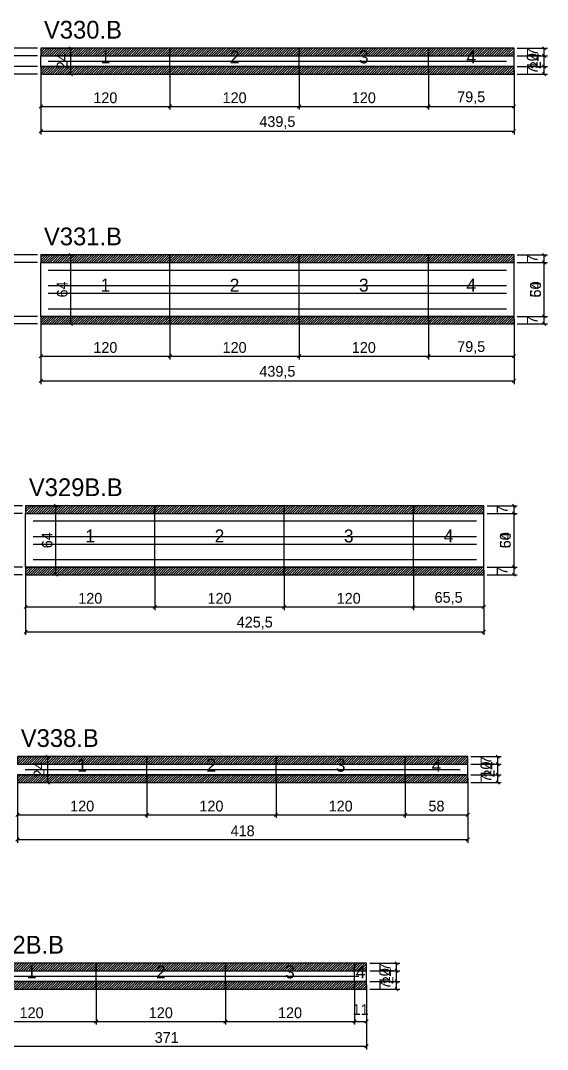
# Model space of a CAD drawing. Extents: x -9000 to 3070, y -16391 to 1250.
# Drawn here: x 679 to 1168, y -12002 to -11046 of the extents above; entities that cross this region are included whole.
import ezdxf
from ezdxf.enums import TextEntityAlignment as Align

# ---------------------------------------------------------------- set-up
doc = ezdxf.new("R2010")
doc.units = 0
for name, color, linetype in [('5', 5, 'Continuous'), ('COTA', 241, 'Continuous'), ('NOMENCLATURA', 7, 'Continuous'), ('Painéis', 200, 'Continuous'), ('SARR_2.2x5', 40, 'Continuous'), ('SARR_2.2x7', 40, 'Continuous'), ('SCO-___-LAJ', 224, 'Continuous')]:
    doc.layers.add(name, color=color, linetype=linetype)
doc.dimstyles.new('PAINEL', dxfattribs={"dimtxt": 10, "dimasz": 3, "dimexe": 3, "dimexo": 3, "dimgap": 3, "dimtad": 1, "dimblk": 'OBLIQUE', "dimblk1": 'OBLIQUE', "dimcen": 2.5, "dimclrd": 4, "dimclre": 4, "dimclrt": 240, "dimazin": 3, "dimtfac": 1, "dimtmove": 0, "dimatfit": 3})

# ---------------------------------------------------------------- blocks, each defined once
blk = doc.blocks.new('_OBLIQUE')
at = {"color": 0, "linetype": 'BYBLOCK'}
blk.add_line((-0.5, -0.5), (0.5, 0.5), dxfattribs=at)

msp = doc.modelspace()

# ---------------------------------------------------------------- hatches: boundary and pattern name
at = {"layer": 'COTA'}
h = msp.add_hatch(dxfattribs=at)
h.set_pattern_fill('ANSI31', scale=0.5)
h.paths.add_polyline_path([(697.5, -11079), (817.5, -11079), (817.5, -11072), (697.5, -11072)])
h = msp.add_hatch(dxfattribs=at)
h.set_pattern_fill('ANSI31', scale=0.5)
h.paths.add_polyline_path([(817.5, -11079), (937.5, -11079), (937.5, -11072), (817.5, -11072)])
h = msp.add_hatch(dxfattribs=at)
h.set_pattern_fill('ANSI31', scale=0.5)
h.paths.add_polyline_path([(937.5, -11079), (1057.5, -11079), (1057.5, -11072), (937.5, -11072)])
h = msp.add_hatch(dxfattribs=at)
h.set_pattern_fill('ANSI31', scale=0.5)
h.paths.add_polyline_path([(1057.5, -11079), (1137, -11079), (1137, -11072), (1057.5, -11072)])
h = msp.add_hatch(dxfattribs=at)
h.set_pattern_fill('ANSI31', scale=0.5)
h.paths.add_polyline_path([(697.5, -11096), (817.5, -11096), (817.5, -11089), (697.5, -11089)])
h = msp.add_hatch(dxfattribs=at)
h.set_pattern_fill('ANSI31', scale=0.5)
h.paths.add_polyline_path([(817.5, -11096), (937.5, -11096), (937.5, -11089), (817.5, -11089)])
h = msp.add_hatch(dxfattribs=at)
h.set_pattern_fill('ANSI31', scale=0.5)
h.paths.add_polyline_path([(937.5, -11096), (1057.5, -11096), (1057.5, -11089), (937.5, -11089)])
h = msp.add_hatch(dxfattribs=at)
h.set_pattern_fill('ANSI31', scale=0.5)
h.paths.add_polyline_path([(1057.5, -11096), (1137, -11096), (1137, -11089), (1057.5, -11089)])
h = msp.add_hatch(dxfattribs=at)
h.set_pattern_fill('ANSI31', scale=0.5)
h.paths.add_polyline_path([(697.5, -11271), (817.5, -11271), (817.5, -11264), (697.5, -11264)])
h = msp.add_hatch(dxfattribs=at)
h.set_pattern_fill('ANSI31', scale=0.5)
h.paths.add_polyline_path([(817.5, -11271), (937.5, -11271), (937.5, -11264), (817.5, -11264)])
h = msp.add_hatch(dxfattribs=at)
h.set_pattern_fill('ANSI31', scale=0.5)
h.paths.add_polyline_path([(937.5, -11271), (1057.5, -11271), (1057.5, -11264), (937.5, -11264)])
h = msp.add_hatch(dxfattribs=at)
h.set_pattern_fill('ANSI31', scale=0.5)
h.paths.add_polyline_path([(1057.5, -11271), (1137, -11271), (1137, -11264), (1057.5, -11264)])
h = msp.add_hatch(dxfattribs=at)
h.set_pattern_fill('ANSI31', scale=0.5)
h.paths.add_polyline_path([(697.5, -11328), (817.5, -11328), (817.5, -11321), (697.5, -11321)])
h = msp.add_hatch(dxfattribs=at)
h.set_pattern_fill('ANSI31', scale=0.5)
h.paths.add_polyline_path([(817.5, -11328), (937.5, -11328), (937.5, -11321), (817.5, -11321)])
h = msp.add_hatch(dxfattribs=at)
h.set_pattern_fill('ANSI31', scale=0.5)
h.paths.add_polyline_path([(937.5, -11328), (1057.5, -11328), (1057.5, -11321), (937.5, -11321)])
h = msp.add_hatch(dxfattribs=at)
h.set_pattern_fill('ANSI31', scale=0.5)
h.paths.add_polyline_path([(1057.5, -11328), (1137, -11328), (1137, -11321), (1057.5, -11321)])
h = msp.add_hatch(dxfattribs=at)
h.set_pattern_fill('ANSI31', scale=0.5)
h.paths.add_polyline_path([(683.5, -11504), (803.5, -11504), (803.5, -11497), (683.5, -11497)])
h = msp.add_hatch(dxfattribs=at)
h.set_pattern_fill('ANSI31', scale=0.5)
h.paths.add_polyline_path([(803.5, -11504), (923.5, -11504), (923.5, -11497), (803.5, -11497)])
h = msp.add_hatch(dxfattribs=at)
h.set_pattern_fill('ANSI31', scale=0.5)
h.paths.add_polyline_path([(923.5, -11504), (1043.5, -11504), (1043.5, -11497), (923.5, -11497)])
h = msp.add_hatch(dxfattribs=at)
h.set_pattern_fill('ANSI31', scale=0.5)
h.paths.add_polyline_path([(1043.5, -11504), (1109, -11504), (1109, -11497), (1043.5, -11497)])
h = msp.add_hatch(dxfattribs=at)
h.set_pattern_fill('ANSI31', scale=0.5)
h.paths.add_polyline_path([(683.5, -11561), (803.5, -11561), (803.5, -11554), (683.5, -11554)])
h = msp.add_hatch(dxfattribs=at)
h.set_pattern_fill('ANSI31', scale=0.5)
h.paths.add_polyline_path([(803.5, -11561), (923.5, -11561), (923.5, -11554), (803.5, -11554)])
h = msp.add_hatch(dxfattribs=at)
h.set_pattern_fill('ANSI31', scale=0.5)
h.paths.add_polyline_path([(923.5, -11561), (1043.5, -11561), (1043.5, -11554), (923.5, -11554)])
h = msp.add_hatch(dxfattribs=at)
h.set_pattern_fill('ANSI31', scale=0.5)
h.paths.add_polyline_path([(1043.5, -11561), (1109, -11561), (1109, -11554), (1043.5, -11554)])
h = msp.add_hatch(dxfattribs=at)
h.set_pattern_fill('ANSI31', scale=0.5)
h.paths.add_polyline_path([(676, -11737), (796, -11737), (796, -11730), (676, -11730)])
h = msp.add_hatch(dxfattribs=at)
h.set_pattern_fill('ANSI31', scale=0.5)
h.paths.add_polyline_path([(796, -11737), (916, -11737), (916, -11730), (796, -11730)])
h = msp.add_hatch(dxfattribs=at)
h.set_pattern_fill('ANSI31', scale=0.5)
h.paths.add_polyline_path([(916, -11737), (1036, -11737), (1036, -11730), (916, -11730)])
h = msp.add_hatch(dxfattribs=at)
h.set_pattern_fill('ANSI31', scale=0.5)
h.paths.add_polyline_path([(1036, -11737), (1094, -11737), (1094, -11730), (1036, -11730)])
h = msp.add_hatch(dxfattribs=at)
h.set_pattern_fill('ANSI31', scale=0.5)
h.paths.add_polyline_path([(676, -11754), (796, -11754), (796, -11747), (676, -11747)])
h = msp.add_hatch(dxfattribs=at)
h.set_pattern_fill('ANSI31', scale=0.5)
h.paths.add_polyline_path([(796, -11754), (916, -11754), (916, -11747), (796, -11747)])
h = msp.add_hatch(dxfattribs=at)
h.set_pattern_fill('ANSI31', scale=0.5)
h.paths.add_polyline_path([(916, -11754), (1036, -11754), (1036, -11747), (916, -11747)])
h = msp.add_hatch(dxfattribs=at)
h.set_pattern_fill('ANSI31', scale=0.5)
h.paths.add_polyline_path([(1036, -11754), (1094, -11754), (1094, -11747), (1036, -11747)])
h = msp.add_hatch(dxfattribs=at)
h.set_pattern_fill('ANSI31', scale=0.5)
h.paths.add_polyline_path([(629, -11929), (749, -11929), (749, -11922), (629, -11922)])
h = msp.add_hatch(dxfattribs=at)
h.set_pattern_fill('ANSI31', scale=0.5)
h.paths.add_polyline_path([(749, -11929), (869, -11929), (869, -11922), (749, -11922)])
h = msp.add_hatch(dxfattribs=at)
h.set_pattern_fill('ANSI31', scale=0.5)
h.paths.add_polyline_path([(869, -11929), (989, -11929), (989, -11922), (869, -11922)])
h = msp.add_hatch(dxfattribs=at)
h.set_pattern_fill('ANSI31', scale=0.5)
h.paths.add_polyline_path([(989, -11929), (1000, -11929), (1000, -11922), (989, -11922)])
h = msp.add_hatch(dxfattribs=at)
h.set_pattern_fill('ANSI31', scale=0.5)
h.paths.add_polyline_path([(629, -11946), (749, -11946), (749, -11939), (629, -11939)])
h = msp.add_hatch(dxfattribs=at)
h.set_pattern_fill('ANSI31', scale=0.5)
h.paths.add_polyline_path([(749, -11946), (869, -11946), (869, -11939), (749, -11939)])
h = msp.add_hatch(dxfattribs=at)
h.set_pattern_fill('ANSI31', scale=0.5)
h.paths.add_polyline_path([(869, -11946), (989, -11946), (989, -11939), (869, -11939)])
h = msp.add_hatch(dxfattribs=at)
h.set_pattern_fill('ANSI31', scale=0.5)
h.paths.add_polyline_path([(989, -11946), (1000, -11946), (1000, -11939), (989, -11939)])

# ---------------------------------------------------------------- linework, layer by layer
at = {"layer": 'Painéis'}
for p, q in [((697.5, -11079), (817.5, -11079)), ((697.5, -11089), (697.5, -11079)), ((817.5, -11089), (817.5, -11079)), ((817.5, -11089), (817.5, -11079)), ((817.5, -11079), (937.5, -11079)), ((817.5, -11089), (817.5, -11079)), ((937.5, -11089), (937.5, -11079)), ((937.5, -11089), (937.5, -11079)), ((937.5, -11079), (1057.5, -11079)), ((937.5, -11089), (937.5, -11079)), ((1057.5, -11089), (1057.5, -11079)), ((1057.5, -11089), (1057.5, -11079)), ((1057.5, -11079), (1137, -11079)), ((1057.5, -11089), (1057.5, -11079)), ((1137, -11089), (1137, -11079)), ((697.5, -11089), (817.5, -11089)), ((817.5, -11089), (937.5, -11089)), ((937.5, -11089), (1057.5, -11089)), ((1057.5, -11089), (1137, -11089)), ((697.5, -11271), (817.5, -11271)), ((697.5, -11321), (697.5, -11271)), ((817.5, -11321), (817.5, -11271)), ((817.5, -11321), (817.5, -11271)), ((817.5, -11271), (937.5, -11271)), ((817.5, -11321), (817.5, -11271)), ((937.5, -11321), (937.5, -11271)), ((937.5, -11321), (937.5, -11271)), ((937.5, -11271), (1057.5, -11271)), ((937.5, -11321), (937.5, -11271)), ((1057.5, -11321), (1057.5, -11271)), ((1057.5, -11321), (1057.5, -11271)), ((1057.5, -11271), (1137, -11271)), ((1057.5, -11321), (1057.5, -11271)), ((1137, -11321), (1137, -11271)), ((697.5, -11321), (817.5, -11321)), ((817.5, -11321), (937.5, -11321)), ((937.5, -11321), (1057.5, -11321)), ((1057.5, -11321), (1137, -11321)), ((683.5, -11504), (803.5, -11504)), ((683.5, -11554), (683.5, -11504)), ((803.5, -11554), (803.5, -11504)), ((803.5, -11554), (803.5, -11504)), ((803.5, -11504), (923.5, -11504)), ((803.5, -11554), (803.5, -11504)), ((923.5, -11554), (923.5, -11504)), ((923.5, -11554), (923.5, -11504)), ((923.5, -11504), (1043.5, -11504)), ((923.5, -11554), (923.5, -11504)), ((1043.5, -11554), (1043.5, -11504)), ((1043.5, -11554), (1043.5, -11504)), ((1043.5, -11504), (1109, -11504)), ((1043.5, -11554), (1043.5, -11504)), ((1109, -11554), (1109, -11504)), ((683.5, -11554), (803.5, -11554)), ((803.5, -11554), (923.5, -11554)), ((923.5, -11554), (1043.5, -11554)), ((1043.5, -11554), (1109, -11554)), ((676, -11737), (796, -11737)), ((796, -11747), (796, -11737)), ((796, -11747), (796, -11737)), ((796, -11737), (916, -11737)), ((796, -11747), (796, -11737)), ((916, -11747), (916, -11737)), ((916, -11747), (916, -11737)), ((916, -11737), (1036, -11737)), ((916, -11747), (916, -11737)), ((1036, -11747), (1036, -11737)), ((1036, -11747), (1036, -11737)), ((1036, -11737), (1094, -11737)), ((1036, -11747), (1036, -11737)), ((1094, -11747), (1094, -11737)), ((676, -11747), (796, -11747)), ((796, -11747), (916, -11747)), ((916, -11747), (1036, -11747)), ((1036, -11747), (1094, -11747)), ((629, -11929), (749, -11929)), ((749, -11939), (749, -11929)), ((749, -11939), (749, -11929)), ((749, -11929), (869, -11929)), ((749, -11939), (749, -11929)), ((869, -11939), (869, -11929)), ((869, -11939), (869, -11929)), ((869, -11929), (989, -11929)), ((869, -11939), (869, -11929)), ((989, -11939), (989, -11929)), ((989, -11939), (989, -11929)), ((989, -11929), (1000, -11929)), ((989, -11939), (989, -11929)), ((1000, -11939), (1000, -11929)), ((629, -11939), (749, -11939)), ((749, -11939), (869, -11939)), ((869, -11939), (989, -11939)), ((989, -11939), (1000, -11939))]:
    msp.add_line(p, q, dxfattribs=at)
at = {"layer": 'SARR_2.2x5'}
for points in [[(704.5, -11084), (817.5, -11084)], [(704.5, -11084), (817.5, -11084)], [(817.5, -11084), (937.5, -11084)], [(817.5, -11084), (937.5, -11084)], [(937.5, -11084), (1057.5, -11084)], [(937.5, -11084), (1057.5, -11084)], [(1057.5, -11084), (1130, -11084)], [(1057.5, -11084), (1130, -11084)], [(683, -11742), (796, -11742)], [(683, -11742), (796, -11742)], [(796, -11742), (916, -11742)], [(796, -11742), (916, -11742)], [(916, -11742), (1036, -11742)], [(916, -11742), (1036, -11742)], [(1036, -11742), (1087, -11742)], [(1036, -11742), (1087, -11742)], [(636, -11934), (749, -11934)], [(636, -11934), (749, -11934)], [(749, -11934), (869, -11934)], [(749, -11934), (869, -11934)], [(869, -11934), (989, -11934)], [(869, -11934), (989, -11934)], [(989, -11934), (993, -11934)], [(989, -11934), (993, -11934)]]:
    msp.add_lwpolyline(points, dxfattribs=at)
at = {"layer": 'SARR_2.2x7'}
for points in [[(704.5, -11278), (817.5, -11278)], [(704.5, -11278), (817.5, -11278)], [(817.5, -11278), (937.5, -11278)], [(817.5, -11278), (937.5, -11278)], [(937.5, -11278), (1057.5, -11278)], [(937.5, -11278), (1057.5, -11278)], [(1057.5, -11278), (1130, -11278)], [(1057.5, -11278), (1130, -11278)], [(704.5, -11292.5), (817.5, -11292.5)], [(704.5, -11292.5), (817.5, -11292.5)], [(817.5, -11292.5), (937.5, -11292.5)], [(817.5, -11292.5), (937.5, -11292.5)], [(937.5, -11292.5), (1057.5, -11292.5)], [(937.5, -11292.5), (1057.5, -11292.5)], [(1057.5, -11292.5), (1130, -11292.5)], [(1057.5, -11292.5), (1130, -11292.5)], [(704.5, -11299.5), (817.5, -11299.5)], [(704.5, -11299.5), (817.5, -11299.5)], [(817.5, -11299.5), (937.5, -11299.5)], [(817.5, -11299.5), (937.5, -11299.5)], [(937.5, -11299.5), (1057.5, -11299.5)], [(937.5, -11299.5), (1057.5, -11299.5)], [(1057.5, -11299.5), (1130, -11299.5)], [(1057.5, -11299.5), (1130, -11299.5)], [(704.5, -11314), (817.5, -11314)], [(704.5, -11314), (817.5, -11314)], [(817.5, -11314), (937.5, -11314)], [(817.5, -11314), (937.5, -11314)], [(937.5, -11314), (1057.5, -11314)], [(937.5, -11314), (1057.5, -11314)], [(1057.5, -11314), (1130, -11314)], [(1057.5, -11314), (1130, -11314)], [(690.5, -11511), (803.5, -11511)], [(690.5, -11511), (803.5, -11511)], [(803.5, -11511), (923.5, -11511)], [(803.5, -11511), (923.5, -11511)], [(923.5, -11511), (1043.5, -11511)], [(923.5, -11511), (1043.5, -11511)], [(1043.5, -11511), (1102, -11511)], [(1043.5, -11511), (1102, -11511)], [(690.5, -11525.5), (803.5, -11525.5)], [(690.5, -11525.5), (803.5, -11525.5)], [(803.5, -11525.5), (923.5, -11525.5)], [(803.5, -11525.5), (923.5, -11525.5)], [(923.5, -11525.5), (1043.5, -11525.5)], [(923.5, -11525.5), (1043.5, -11525.5)], [(1043.5, -11525.5), (1102, -11525.5)], [(1043.5, -11525.5), (1102, -11525.5)], [(690.5, -11532.5), (803.5, -11532.5)], [(690.5, -11532.5), (803.5, -11532.5)], [(803.5, -11532.5), (923.5, -11532.5)], [(803.5, -11532.5), (923.5, -11532.5)], [(923.5, -11532.5), (1043.5, -11532.5)], [(923.5, -11532.5), (1043.5, -11532.5)], [(1043.5, -11532.5), (1102, -11532.5)], [(1043.5, -11532.5), (1102, -11532.5)], [(690.5, -11547), (803.5, -11547)], [(690.5, -11547), (803.5, -11547)], [(803.5, -11547), (923.5, -11547)], [(803.5, -11547), (923.5, -11547)], [(923.5, -11547), (1043.5, -11547)], [(923.5, -11547), (1043.5, -11547)], [(1043.5, -11547), (1102, -11547)], [(1043.5, -11547), (1102, -11547)]]:
    msp.add_lwpolyline(points, dxfattribs=at)
at = {"layer": 'SCO-___-LAJ'}
for points in [[(697.5, -11079), (817.5, -11079), (817.5, -11072), (697.5, -11072)], [(817.5, -11079), (937.5, -11079), (937.5, -11072), (817.5, -11072)], [(937.5, -11079), (1057.5, -11079), (1057.5, -11072), (937.5, -11072)], [(1057.5, -11079), (1137, -11079), (1137, -11072), (1057.5, -11072)], [(697.5, -11096), (817.5, -11096), (817.5, -11089), (697.5, -11089)], [(817.5, -11096), (937.5, -11096), (937.5, -11089), (817.5, -11089)], [(937.5, -11096), (1057.5, -11096), (1057.5, -11089), (937.5, -11089)], [(1057.5, -11096), (1137, -11096), (1137, -11089), (1057.5, -11089)], [(697.5, -11271), (817.5, -11271), (817.5, -11264), (697.5, -11264)], [(817.5, -11271), (937.5, -11271), (937.5, -11264), (817.5, -11264)], [(937.5, -11271), (1057.5, -11271), (1057.5, -11264), (937.5, -11264)], [(1057.5, -11271), (1137, -11271), (1137, -11264), (1057.5, -11264)], [(697.5, -11328), (817.5, -11328), (817.5, -11321), (697.5, -11321)], [(817.5, -11328), (937.5, -11328), (937.5, -11321), (817.5, -11321)], [(937.5, -11328), (1057.5, -11328), (1057.5, -11321), (937.5, -11321)], [(1057.5, -11328), (1137, -11328), (1137, -11321), (1057.5, -11321)], [(683.5, -11504), (803.5, -11504), (803.5, -11497), (683.5, -11497)], [(803.5, -11504), (923.5, -11504), (923.5, -11497), (803.5, -11497)], [(923.5, -11504), (1043.5, -11504), (1043.5, -11497), (923.5, -11497)], [(1043.5, -11504), (1109, -11504), (1109, -11497), (1043.5, -11497)], [(683.5, -11561), (803.5, -11561), (803.5, -11554), (683.5, -11554)], [(803.5, -11561), (923.5, -11561), (923.5, -11554), (803.5, -11554)], [(923.5, -11561), (1043.5, -11561), (1043.5, -11554), (923.5, -11554)], [(1043.5, -11561), (1109, -11561), (1109, -11554), (1043.5, -11554)], [(676, -11737), (796, -11737), (796, -11730), (676, -11730)], [(796, -11737), (916, -11737), (916, -11730), (796, -11730)], [(916, -11737), (1036, -11737), (1036, -11730), (916, -11730)], [(1036, -11737), (1094, -11737), (1094, -11730), (1036, -11730)], [(676, -11754), (796, -11754), (796, -11747), (676, -11747)], [(796, -11754), (916, -11754), (916, -11747), (796, -11747)], [(916, -11754), (1036, -11754), (1036, -11747), (916, -11747)], [(1036, -11754), (1094, -11754), (1094, -11747), (1036, -11747)], [(629, -11929), (749, -11929), (749, -11922), (629, -11922)], [(749, -11929), (869, -11929), (869, -11922), (749, -11922)], [(869, -11929), (989, -11929), (989, -11922), (869, -11922)], [(989, -11929), (1000, -11929), (1000, -11922), (989, -11922)], [(629, -11946), (749, -11946), (749, -11939), (629, -11939)], [(749, -11946), (869, -11946), (869, -11939), (749, -11939)], [(869, -11946), (989, -11946), (989, -11939), (869, -11939)], [(989, -11946), (1000, -11946), (1000, -11939), (989, -11939)]]:
    msp.add_lwpolyline(points, close=True, dxfattribs=at)

# ---------------------------------------------------------------- texts
at = {"layer": '5'}
for s, p in [('1', (757.5, -11080)), ('2', (877.5, -11080)), ('3', (997.5, -11080)), ('4', (1097.25, -11080)), ('1', (757.5, -11292)), ('2', (877.5, -11292)), ('3', (997.5, -11292)), ('4', (1097.25, -11292)), ('1', (743.5, -11525)), ('2', (863.5, -11525)), ('3', (983.5, -11525)), ('4', (1076.25, -11525)), ('1', (736, -11738)), ('2', (856, -11738)), ('3', (976, -11738)), ('4', (1065, -11738)), ('1', (689, -11930)), ('2', (809, -11930)), ('3', (929, -11930)), ('4', (994.5, -11930))]:
    msp.add_text(s, height=12, dxfattribs=at).set_placement(p, align=Align.MIDDLE_CENTER)
at = {"layer": 'NOMENCLATURA'}
for s, p in [('V330.B', (700.5, -11063)), ('V331.B', (700.5, -11255)), ('V329B.B', (686.5, -11488)), ('V338.B', (679, -11721)), ('V322B.B', (632, -11913))]:
    msp.add_text(s, height=16.5, dxfattribs=at).set_placement(p)

# ---------------------------------------------------------------- dimensions: what is measured, and where the dimension line sits
at = {"layer": 'COTA'}
for base, p1, p2 in [((669.5, -11079), (697.5, -11079), (697.5, -11072)), ((669.5, -11089), (697.5, -11089), (697.5, -11079)), ((725.5, -11096), (697.5, -11096), (697.5, -11072)), ((1165, -11096), (1137, -11096), (1137, -11072)), ((1165, -11079), (1137, -11079), (1137, -11072)), ((1165, -11089), (1137, -11089), (1137, -11079)), ((669.5, -11096), (697.5, -11096), (697.5, -11089)), ((1165, -11096), (1137, -11096), (1137, -11089)), ((669.5, -11271), (697.5, -11271), (697.5, -11264)), ((725.5, -11328), (697.5, -11328), (697.5, -11264)), ((1165, -11328), (1137, -11328), (1137, -11264)), ((1165, -11271), (1137, -11271), (1137, -11264)), ((669.5, -11321), (697.5, -11321), (697.5, -11271)), ((1165, -11321), (1137, -11321), (1137, -11271)), ((669.5, -11328), (697.5, -11328), (697.5, -11321)), ((1165, -11328), (1137, -11328), (1137, -11321)), ((655.5, -11504), (683.5, -11504), (683.5, -11497)), ((711.5, -11561), (683.5, -11561), (683.5, -11497)), ((1137, -11561), (1109, -11561), (1109, -11497)), ((1137, -11504), (1109, -11504), (1109, -11497)), ((655.5, -11554), (683.5, -11554), (683.5, -11504)), ((1137, -11554), (1109, -11554), (1109, -11504)), ((655.5, -11561), (683.5, -11561), (683.5, -11554)), ((1137, -11561), (1109, -11561), (1109, -11554)), ((704, -11754), (676, -11754), (676, -11730)), ((1122, -11754), (1094, -11754), (1094, -11730)), ((1122, -11737), (1094, -11737), (1094, -11730)), ((1122, -11747), (1094, -11747), (1094, -11737)), ((1122, -11754), (1094, -11754), (1094, -11747)), ((1028, -11946), (1000, -11946), (1000, -11922)), ((1028, -11929), (1000, -11929), (1000, -11922)), ((1028, -11939), (1000, -11939), (1000, -11929)), ((1028, -11946), (1000, -11946), (1000, -11939))]:
    msp.add_linear_dim(base=base, p1=p1, p2=p2, angle=90, dimstyle='PAINEL', dxfattribs=at).render()
for base, p1, p2 in [((697.5, -11126), (697.5, -11089), (817.5, -11089)), ((697.5, -11149), (697.5, -11089), (1137, -11089)), ((817.5, -11126), (817.5, -11089), (937.5, -11089)), ((937.5, -11126), (937.5, -11089), (1057.5, -11089)), ((1057.5, -11126), (1057.5, -11089), (1137, -11089)), ((697.5, -11358), (697.5, -11321), (817.5, -11321)), ((697.5, -11381), (697.5, -11321), (1137, -11321)), ((817.5, -11358), (817.5, -11321), (937.5, -11321)), ((937.5, -11358), (937.5, -11321), (1057.5, -11321)), ((1057.5, -11358), (1057.5, -11321), (1137, -11321)), ((683.5, -11591), (683.5, -11554), (803.5, -11554)), ((683.5, -11614), (683.5, -11554), (1109, -11554)), ((803.5, -11591), (803.5, -11554), (923.5, -11554)), ((923.5, -11591), (923.5, -11554), (1043.5, -11554)), ((1043.5, -11591), (1043.5, -11554), (1109, -11554)), ((676, -11784), (676, -11747), (796, -11747)), ((676, -11807), (676, -11747), (1094, -11747)), ((796, -11784), (796, -11747), (916, -11747)), ((916, -11784), (916, -11747), (1036, -11747)), ((1036, -11784), (1036, -11747), (1094, -11747)), ((629, -11976), (629, -11939), (749, -11939)), ((629, -11999), (629, -11939), (1000, -11939)), ((749, -11976), (749, -11939), (869, -11939)), ((869, -11976), (869, -11939), (989, -11939)), ((989, -11976), (989, -11939), (1000, -11939))]:
    msp.add_linear_dim(base=base, p1=p1, p2=p2, dimstyle='PAINEL', dxfattribs=at).render()

doc.saveas('drawing.dxf')
